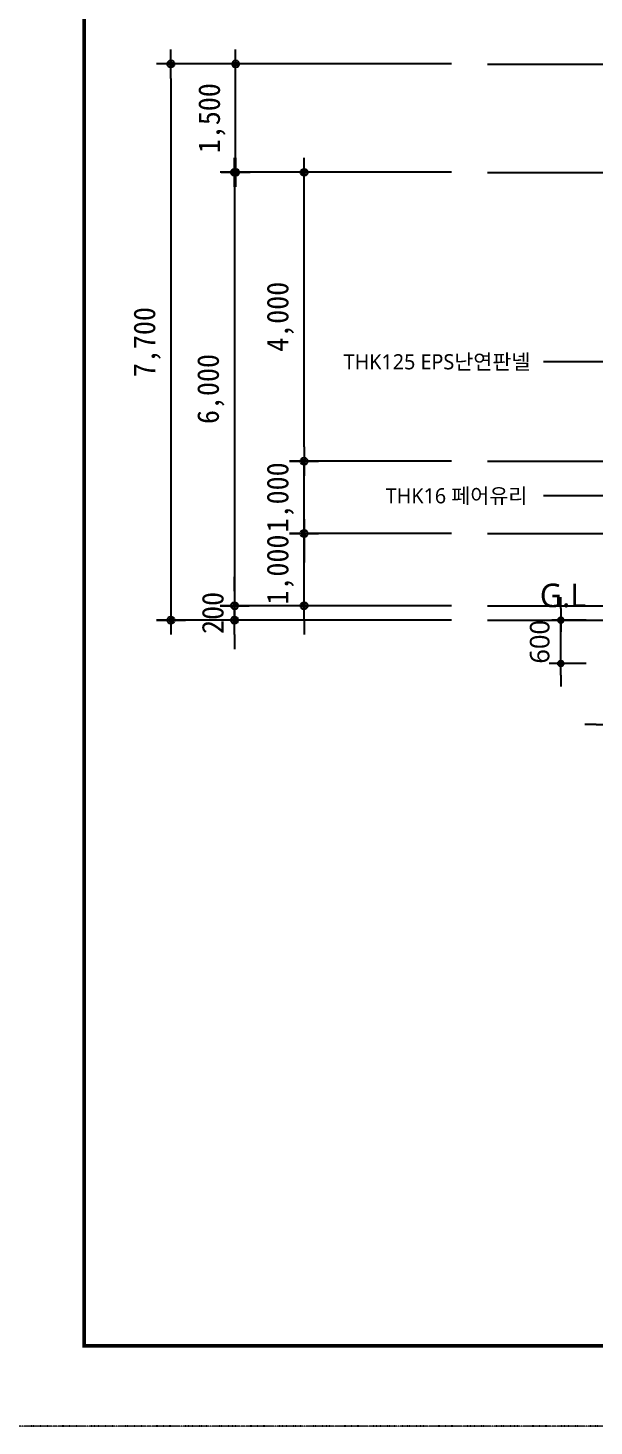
# Model space of a CAD drawing. Header units: millimetres. Extents: x 152133 to 471560, y 87068 to 132353.
# Drawn here: x 251192 to 259033, y 102032 to 121389 of the extents above; entities that cross this region are included whole.
import ezdxf
from ezdxf.enums import TextEntityAlignment as Align

# ---------------------------------------------------------------- set-up
doc = ezdxf.new("R2010")
doc.units = ezdxf.units.MM
doc.linetypes.add('CEN', pattern=[62, 60, -1, 0, -1])
doc.linetypes.add('DIVIDE2', pattern=[15.875, 6.35, -3.175, 0, -3.175, 0, -3.175])
for name, color, linetype in [('CEN', 1, 'CEN'), ('DIM', 7, 'Continuous'), ('JON', 4, 'DIVIDE2'), ('RXANNOT', 6, 'Continuous'), ('RXLEADER', 7, 'Continuous'), ('TIT', 2, 'Continuous'), ('폼', 7, 'Continuous')]:
    doc.layers.add(name, color=color, linetype=linetype)
doc.styles.add('돋움체', font='')
doc.styles.add('맑은고딕', font='malgun.ttf')
doc.styles.get('돋움체').set_extended_font_data('DotumChe')
doc.dimstyles.new('100', dxfattribs={"dimscale": 100, "dimtxt": 3, "dimasz": 2, "dimexe": 2, "dimexo": 5, "dimgap": 1.5, "dimtad": 1, "dimdec": 0, "dimzin": 1, "dimdsep": 46, "dimlunit": 6, "dimtxsty": '돋움체', "dimblk1": 'Z_DOT', "dimblk2": 'Z_DOT', "dimsah": 1, "dimcen": 2, "dimclrt": 3, "dimadec": 0, "dimazin": 0, "dimtfac": 1, "dimtdec": 0, "dimtix": 1, "dimtmove": 2, "dimatfit": 3, "dimldrblk": 'Z_DOT', "dimfxl": 1, "dimtolj": 1, "dimtzin": 1, "dimarcsym": 0})
doc.dimstyles.new('100-1', dxfattribs={"dimscale": 100, "dimtxt": 2.7, "dimasz": 1.6, "dimexe": 1.25, "dimexo": 3, "dimgap": 1.5, "dimtad": 1, "dimdec": 0, "dimdsep": 46, "dimlunit": 6, "dimtxsty": '맑은고딕', "dimblk1": 'S3', "dimblk2": 'S3', "dimsah": 1, "dimcen": 2, "dimclrt": 3, "dimadec": 0, "dimazin": 0, "dimtfac": 1, "dimtdec": 0, "dimtix": 1, "dimtmove": 2, "dimatfit": 3, "dimldrblk": 'S3', "dimfxl": 1, "dimtolj": 1, "dimtzin": 1, "dimarcsym": 0})

# ---------------------------------------------------------------- blocks, each defined once
blk = doc.blocks.new('Z_DOT')
at = {"layer": 'DIM', "color": 0}
for p, q in [((0, -1), (0, 1)), ((-1, 0), (1, 0))]:
    blk.add_line(p, q, dxfattribs=at)
for radius in [0.25, 0.125]:
    blk.add_circle((0, 0), radius, dxfattribs=at)
blk = doc.blocks.new('*D165')
at = {"color": 0, "lineweight": -2, "transparency": 16777216}
for p, q in [((254054, 113590), (254054, 113790)), ((257058, 113390), (253854, 113390)), ((254054, 113190), (254054, 113390)), ((257058, 113190), (253854, 113190)), ((254054, 112990), (254054, 112790))]:
    blk.add_line(p, q, dxfattribs=at)
at = {"layer": 'Defpoints', "color": 0, "transparency": 16777216}
for p in [(254054, 113390), (257558, 113390), (257558, 113190)]:
    blk.add_point(p, dxfattribs=at)
at = {"color": 0, "linetype": 'ByBlock', "lineweight": -2, "transparency": 16777216, "xscale": 200, "yscale": 200, "zscale": 200}
for p, rotation in [((254054, 113390), 270), ((254054, 113190), 90)]:
    blk.add_blockref('Z_DOT', p, dxfattribs=dict(at, rotation=rotation))
at = {"color": 3, "transparency": 16777216, "insert": (253753, 113290), "char_height": 300, "attachment_point": 5, "rotation": 90, "style": '돋움체'}
blk.add_mtext('\\A1;200', dxfattribs=at)
blk = doc.blocks.new('*D166')
at = {"color": 0, "lineweight": -2, "transparency": 16777216}
for p, q in [((255017, 114590), (255017, 114790)), ((257058, 114390), (254817, 114390)), ((255017, 113390), (255017, 114390)), ((257058, 113390), (254817, 113390)), ((255017, 113190), (255017, 112990))]:
    blk.add_line(p, q, dxfattribs=at)
at = {"layer": 'Defpoints', "color": 0, "transparency": 16777216}
for p in [(255017, 114390), (257558, 114390), (257558, 113390)]:
    blk.add_point(p, dxfattribs=at)
at = {"color": 0, "linetype": 'ByBlock', "lineweight": -2, "transparency": 16777216, "xscale": 200, "yscale": 200, "zscale": 200}
for p, rotation in [((255017, 114390), 270), ((255017, 113390), 90)]:
    blk.add_blockref('Z_DOT', p, dxfattribs=dict(at, rotation=rotation))
at = {"color": 3, "transparency": 16777216, "insert": (254688, 113890), "char_height": 300, "attachment_point": 5, "rotation": 90, "style": '돋움체'}
blk.add_mtext('\\A1;1,000', dxfattribs=at)
blk = doc.blocks.new('*D167')
at = {"color": 0, "lineweight": -2, "transparency": 16777216}
for p, q in [((255017, 115590), (255017, 115790)), ((257058, 115390), (254817, 115390)), ((255017, 114390), (255017, 115390)), ((257058, 114390), (254817, 114390)), ((255017, 114190), (255017, 113990))]:
    blk.add_line(p, q, dxfattribs=at)
at = {"layer": 'Defpoints', "color": 0, "transparency": 16777216}
for p in [(255017, 115390), (257558, 115390), (257558, 114390)]:
    blk.add_point(p, dxfattribs=at)
at = {"color": 0, "linetype": 'ByBlock', "lineweight": -2, "transparency": 16777216, "xscale": 200, "yscale": 200, "zscale": 200}
for p, rotation in [((255017, 115390), 270), ((255017, 114390), 90)]:
    blk.add_blockref('Z_DOT', p, dxfattribs=dict(at, rotation=rotation))
at = {"color": 3, "transparency": 16777216, "insert": (254688, 114890), "char_height": 300, "attachment_point": 5, "rotation": 90, "style": '돋움체'}
blk.add_mtext('\\A1;1,000', dxfattribs=at)
blk = doc.blocks.new('*D168')
at = {"color": 0, "lineweight": -2, "transparency": 16777216}
for p, q in [((257058, 120890), (253869, 120890)), ((254069, 119590), (254069, 120690)), ((257058, 119390), (253869, 119390))]:
    blk.add_line(p, q, dxfattribs=at)
at = {"layer": 'Defpoints', "color": 0, "transparency": 16777216}
for p in [(254069, 120890), (257558, 120890), (257558, 119390)]:
    blk.add_point(p, dxfattribs=at)
at = {"color": 0, "linetype": 'ByBlock', "lineweight": -2, "transparency": 16777216, "xscale": 200, "yscale": 200, "zscale": 200}
for p, rotation in [((254069, 120890), 90), ((254069, 119390), 270)]:
    blk.add_blockref('Z_DOT', p, dxfattribs=dict(at, rotation=rotation))
at = {"color": 3, "transparency": 16777216, "insert": (253740, 120140), "char_height": 300, "attachment_point": 5, "rotation": 90, "style": '돋움체'}
blk.add_mtext('\\A1;1,500', dxfattribs=at)
blk = doc.blocks.new('*D169')
at = {"color": 0, "lineweight": -2, "transparency": 16777216}
for p, q in [((257058, 119390), (253854, 119390)), ((254054, 119190), (254054, 113590)), ((257058, 113390), (253854, 113390))]:
    blk.add_line(p, q, dxfattribs=at)
at = {"layer": 'Defpoints', "color": 0, "transparency": 16777216}
for p in [(257558, 119390), (254054, 113390), (257558, 113390)]:
    blk.add_point(p, dxfattribs=at)
at = {"color": 0, "linetype": 'ByBlock', "lineweight": -2, "transparency": 16777216, "xscale": 200, "yscale": 200, "zscale": 200}
for p, rotation in [((254054, 119390), 90), ((254054, 113390), 270)]:
    blk.add_blockref('Z_DOT', p, dxfattribs=dict(at, rotation=rotation))
at = {"color": 3, "transparency": 16777216, "insert": (253725, 116390), "char_height": 300, "attachment_point": 5, "rotation": 90, "style": '돋움체'}
blk.add_mtext('\\A1;6,000', dxfattribs=at)
blk = doc.blocks.new('*D170')
at = {"color": 0, "lineweight": -2, "transparency": 16777216}
for p, q in [((257058, 120890), (252972, 120890)), ((253172, 120690), (253172, 113390)), ((257058, 113190), (252972, 113190))]:
    blk.add_line(p, q, dxfattribs=at)
at = {"layer": 'Defpoints', "color": 0, "transparency": 16777216}
for p in [(257558, 120890), (253172, 113190), (257558, 113190)]:
    blk.add_point(p, dxfattribs=at)
at = {"color": 0, "linetype": 'ByBlock', "lineweight": -2, "transparency": 16777216, "xscale": 200, "yscale": 200, "zscale": 200}
for p, rotation in [((253172, 120890), 90), ((253172, 113190), 270)]:
    blk.add_blockref('Z_DOT', p, dxfattribs=dict(at, rotation=rotation))
at = {"color": 3, "transparency": 16777216, "insert": (252843, 117040), "char_height": 300, "attachment_point": 5, "rotation": 90, "style": '돋움체'}
blk.add_mtext('\\A1;7,700', dxfattribs=at)
blk = doc.blocks.new('S3')
at = {"layer": 'DIM', "color": 0}
for p, q in [((-1, 0), (1, 0)), ((0, -1), (0, 1))]:
    blk.add_line(p, q, dxfattribs=at)
for radius in [0.25, 0.125]:
    blk.add_circle((0, 0), radius, dxfattribs=at)
blk = doc.blocks.new('*D171')
at = {"color": 0, "lineweight": -2, "transparency": 16777216}
for p, q in [((259224, 112290), (259224, 111622)), ((259824, 112290), (259824, 111622)), ((259064, 111747), (258904, 111747)), ((259224, 111747), (259824, 111747)), ((259984, 111747), (260144, 111747))]:
    blk.add_line(p, q, dxfattribs=at)
at = {"layer": 'Defpoints', "color": 0, "transparency": 16777216}
for p in [(259224, 112590), (259824, 112590), (259824, 111747)]:
    blk.add_point(p, dxfattribs=at)
at = {"color": 0, "linetype": 'ByBlock', "lineweight": -2, "transparency": 16777216, "xscale": 160, "yscale": 160, "zscale": 160}
blk.add_blockref('S3', (259224, 111747), dxfattribs=at)
at = {"color": 0, "linetype": 'ByBlock', "lineweight": -2, "transparency": 16777216, "xscale": 160, "yscale": 160, "zscale": 160, "rotation": 180}
blk.add_blockref('S3', (259824, 111747), dxfattribs=at)
at = {"color": 3, "transparency": 16777216, "insert": (259524, 112037), "char_height": 270, "attachment_point": 5, "style": '맑은고딕'}
blk.add_mtext('\\A1;600', dxfattribs=at)
blk = doc.blocks.new('*D172')
at = {"color": 0, "lineweight": -2, "transparency": 16777216}
for p, q in [((258572, 113350), (258572, 113510)), ((258924, 113190), (258447, 113190)), ((258572, 112590), (258572, 113190)), ((258924, 112590), (258447, 112590)), ((258572, 112430), (258572, 112270))]:
    blk.add_line(p, q, dxfattribs=at)
at = {"layer": 'Defpoints', "color": 0, "transparency": 16777216}
for p in [(258572, 113190), (259224, 113190), (259224, 112590)]:
    blk.add_point(p, dxfattribs=at)
at = {"color": 0, "linetype": 'ByBlock', "lineweight": -2, "transparency": 16777216, "xscale": 160, "yscale": 160, "zscale": 160}
for p, rotation in [((258572, 113190), 270), ((258572, 112590), 90)]:
    blk.add_blockref('S3', p, dxfattribs=dict(at, rotation=rotation))
at = {"color": 3, "transparency": 16777216, "insert": (258282, 112890), "char_height": 270, "attachment_point": 5, "rotation": 90, "style": '맑은고딕'}
blk.add_mtext('\\A1;600', dxfattribs=at)
blk = doc.blocks.new('*D173')
at = {"color": 0, "lineweight": -2, "transparency": 16777216}
for p, q in [((257058, 119390), (254817, 119390)), ((255017, 115590), (255017, 119190)), ((257058, 115390), (254817, 115390))]:
    blk.add_line(p, q, dxfattribs=at)
at = {"layer": 'Defpoints', "color": 0, "transparency": 16777216}
for p in [(255017, 119390), (257558, 119390), (257558, 115390)]:
    blk.add_point(p, dxfattribs=at)
at = {"color": 0, "linetype": 'ByBlock', "lineweight": -2, "transparency": 16777216, "xscale": 200, "yscale": 200, "zscale": 200}
for p, rotation in [((255017, 119390), 90), ((255017, 115390), 270)]:
    blk.add_blockref('Z_DOT', p, dxfattribs=dict(at, rotation=rotation))
at = {"color": 3, "transparency": 16777216, "insert": (254688, 117390), "char_height": 300, "attachment_point": 5, "rotation": 90, "style": '돋움체'}
blk.add_mtext('\\A1;4,000', dxfattribs=at)

msp = doc.modelspace()

# ---------------------------------------------------------------- linework, layer by layer
at = {"color": 2}
msp.add_line((257558.1, 113189.5), (259239.1, 113189.5), dxfattribs=at)
at = {"layer": 'CEN', "color": 1, "linetype": 'CEN'}
for p, q in [((257558.1, 120889.5), (281081.8, 120889.5)), ((257558.1, 120889.5), (281081.8, 120889.5)), ((257558.1, 119389.5), (281081.8, 119389.5)), ((257558.1, 119389.5), (281081.8, 119389.5)), ((257558.1, 115389.5), (260115.6, 115389.5)), ((257558.1, 114389.5), (260115.6, 114389.5)), ((257558.1, 113389.5), (259225.5, 113389.5))]:
    msp.add_line(p, q, dxfattribs=at)
at = {"layer": 'JON'}
msp.add_line((291797.3, 102032.4), (249474.8, 102032.4), dxfattribs=at)
at = {"layer": 'RXLEADER'}
for points in [[(259220.3, 116767), (258332.1, 116767)], [(259216.2, 114911.8), (258335.2, 114911.8)]]:
    msp.add_lwpolyline(points, dxfattribs=at)
at = {"layer": '폼', "color": 8, "const_width": 50.4}
msp.add_lwpolyline([(290310.9, 130852), (290310.9, 103140.8), (251968.8, 103140.8), (251968.8, 130852)], close=True, dxfattribs=at)

# ---------------------------------------------------------------- texts
at = {"layer": 'RXANNOT', "color": 3, "style": '맑은고딕'}
for s, p in [('THK125 EPS난연판넬', (255564.6, 116767)), ('THK16 페어유리', (256147.6, 114911.8))]:
    msp.add_text(s, height=210, dxfattribs=at).set_placement(p, align=Align.MIDDLE_LEFT)
at = {"layer": 'TIT', "color": 3, "style": '맑은고딕'}
msp.add_text('G.L', height=325.08, dxfattribs=at).set_placement((258281.8, 113532.9), align=Align.MIDDLE_LEFT)

# ---------------------------------------------------------------- dimensions: what is measured, and where the dimension line sits
at = {"color": 0}
for base, p1, p2, picture, middle in [((253171.6, 113189.5), (257558.1, 120889.5), (257558.1, 113189.5), '*D170', (252843, 117039.5)), ((254068.9, 120889.5), (257558.1, 119389.5), (257558.1, 120889.5), '*D168', (253740.3, 120139.5)), ((254053.7, 113389.5), (257558.1, 119389.5), (257558.1, 113389.5), '*D169', (253725.1, 116389.5)), ((255016.6, 119389.5), (257558.1, 115389.5), (257558.1, 119389.5), '*D173', (254688, 117389.5)), ((255016.6, 115389.5), (257558.1, 114389.5), (257558.1, 115389.5), '*D167', (254688, 114889.5)), ((255016.6, 114389.5), (257558.1, 113389.5), (257558.1, 114389.5), '*D166', (254688, 113889.5)), ((254053.7, 113389.5), (257558.1, 113189.5), (257558.1, 113389.5), '*D165', (253753.5, 113289.5))]:
    dim = msp.add_linear_dim(base=base, p1=p1, p2=p2, angle=90, dimstyle='100', dxfattribs=at)
    dim.commit()
    dim.dimension.update_dxf_attribs({"geometry": picture, "text_midpoint": middle})
dim = msp.add_linear_dim(base=(258572, 113189.5), p1=(259224.1, 112589.5), p2=(259224.1, 113189.5), angle=90, dimstyle='100-1', override={"dimtxsty": '맑은고딕', "dimldrblk": 'S3'})
dim.commit()
dim.dimension.update_dxf_attribs({"geometry": '*D172', "text_midpoint": (258282.5, 112889.5)})
dim = msp.add_linear_dim(base=(259824.1, 111747.3), p1=(259224.1, 112589.5), p2=(259824.1, 112589.5), dimstyle='100-1', override={"dimtxsty": '맑은고딕', "dimldrblk": 'S3'})
dim.commit()
dim.dimension.update_dxf_attribs({"geometry": '*D171', "text_midpoint": (259524.1, 112036.8)})

doc.saveas('drawing.dxf')
